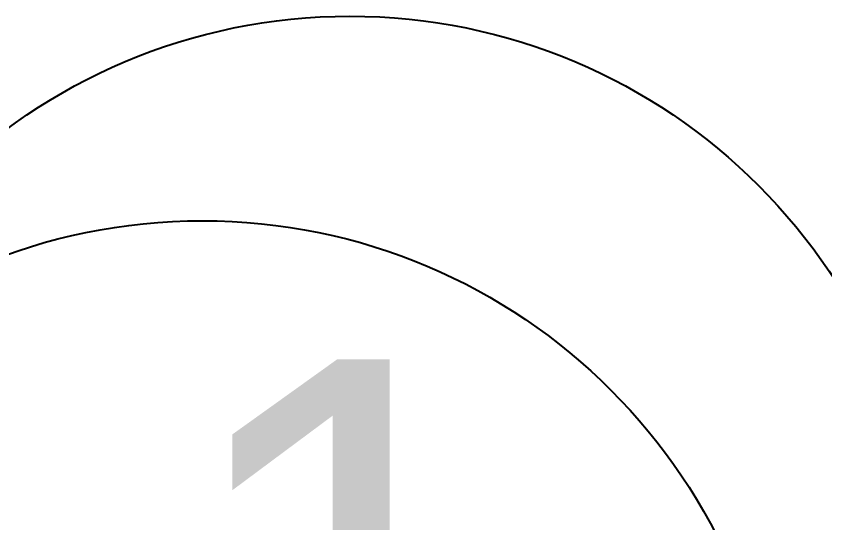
# Model space of a CAD drawing. Header units: feet. Extents: x -12372 to 90117, y -14865 to 4121.
# Drawn here: x 8743 to 13254, y -2856 to -33 of the extents above; entities that cross this region are included whole.
import ezdxf
from ezdxf.enums import TextEntityAlignment as Align

# ---------------------------------------------------------------- set-up
doc = ezdxf.new("R2010")
doc.units = ezdxf.units.FT
doc.header["$MEASUREMENT"] = 0
doc.layers.add('G-ANNO-TEXT', color=1, linetype='Continuous')
doc.layers.add('G-ANNO-TEXT @ 100', color=1, linetype='Continuous')
doc.styles.add('NEI-A', font='arial.ttf')

# ---------------------------------------------------------------- blocks, each defined once
blk = doc.blocks.new('DETAIL_TITLE')
blk.add_circle((0.5923, -0.5126), 0.25)
at = {"style": 'NEI-A'}
blk.add_attdef('DETAIL_TITLE_001', (0.9099, -0.48514), '', height=0.2, dxfattribs=at)
at = {"style": 'NEI-A', "flags": 8}
blk.add_attdef('#', text='', height=0.2, dxfattribs=at).set_placement((0.5922, -0.5109), align=Align.MIDDLE_CENTER)
at = {"style": 'NEI-A'}
for tag, p in [('SCALE:', (0.93865, -0.73792)), ('1"_=_', (1.5474, -0.73792))]:
    blk.add_attdef(tag, text='', height=0.1, dxfattribs=at).set_placement(p, align=Align.BOTTOM_LEFT)
blk = doc.blocks.new('*U97')
at = {"layer": 'G-ANNO-TEXT @ 100', "xscale": 12892.67043143703, "yscale": 12892.67043143703, "zscale": 12892.67043143703}
blk.add_blockref('DETAIL_TITLE', (2145, 2212.9), dxfattribs=at)
blk = doc.blocks.new('*U102')
at = {"layer": 'G-ANNO-TEXT @ 100'}
ref = blk.add_blockref('DETAIL_TITLE', (2968.5, 3352.6), dxfattribs=dict(at, xscale=12892.67043143703, yscale=12892.67043143703, zscale=12892.67043143703))
ref.add_attrib('#', '1', dxfattribs={"layer": '0', "height": 2578.5, "style": 'NEI-A'}).set_placement((10603.5, -3234.2), align=Align.MIDDLE_CENTER)

msp = doc.modelspace()

# ---------------------------------------------------------------- block references
at = {"layer": 'G-ANNO-TEXT', "lineweight": 200}
for name in ['*U102', '*U97']:
    msp.add_blockref(name, (0, 0), dxfattribs=at)

doc.saveas('drawing.dxf')
